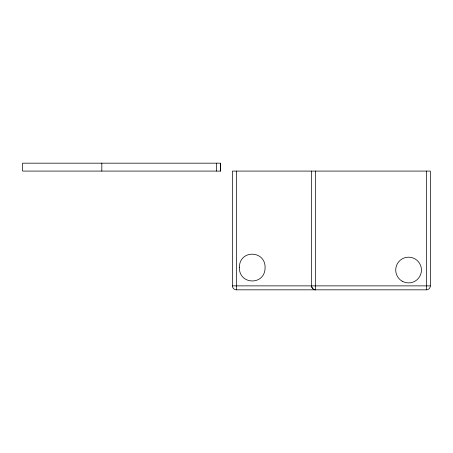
<?xml version="1.0" encoding="UTF-8"?>
<svg xmlns="http://www.w3.org/2000/svg" width="453" height="453" viewBox="0 0 453 453"><rect width="100%" height="100%" fill="white"/><g stroke="black" fill="none" stroke-linecap="round" stroke-linejoin="round"><path stroke-width="0.68" d="M220.566 164.711L220.566 171.087L22.684 171.087M22.684 163.171L220.554 163.171L220.566 171.087L220.401 163.958M232.44 285.871L430.35 285.871L430.35 171.087L232.44 171.087L232.44 285.871A3.958 3.958 0 0 0 236.398 289.829L426.392 289.829A3.958 3.958 0 0 0 430.35 285.871M311.602 171.087L311.602 285.871C311.551 287.989 313.442 289.886 315.56 289.829L315.56 171.087M311.602 285.871L311.602 285.917A3.958 3.958 0 0 0 315.56 289.829M426.392 171.087L426.392 289.829M236.398 171.087L236.398 289.829M216.608 163.171L216.608 171.087M101.817 163.171L101.817 171.087M22.65 163.556L22.65 170.702M239.371 267.242C238.776 285.005 264.841 285.792 265.09 267.893C265.679 250.13 239.62 249.343 239.371 267.242M402.145 281.183A12.865 12.865 0 0 0 421.443 270.039A12.865 12.865 0 0 0 402.145 258.901A12.865 12.865 0 0 0 402.145 281.183"/></g></svg>
